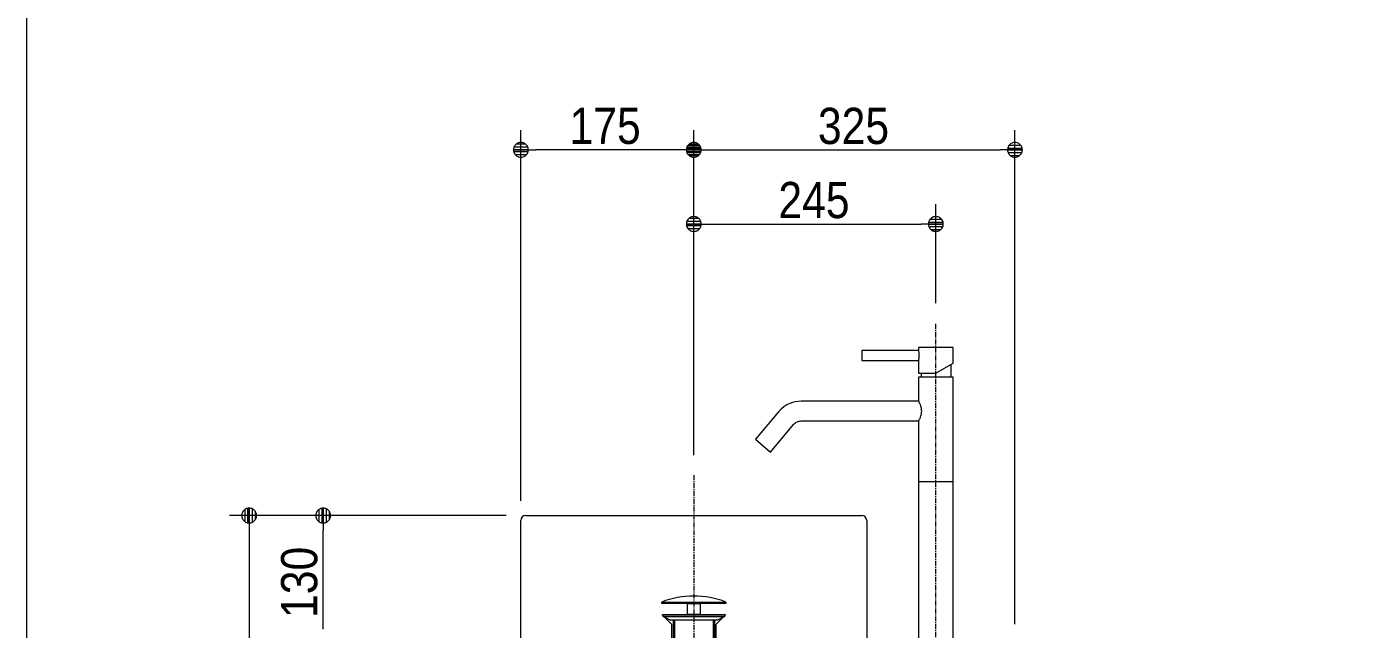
# Model space of a CAD drawing. Units: millimetres, scale not verified. Extents: x -3962 to 3962, y -3045 to 3045.
# Drawn here: x -3688 to -2331, y 705 to 1315 of the extents above; entities that cross this region are included whole.
import ezdxf
from ezdxf.enums import TextEntityAlignment as Align

# ---------------------------------------------------------------- set-up
doc = ezdxf.new("R2010")
doc.units = ezdxf.units.MM
doc.header["$LTSCALE"] = 20
doc.linetypes.add('CHAIN1', pattern=[8, 5, -1, 1, -1])
doc.linetypes.add('DASHED1', pattern=[1.8, 1.2, -0.6])
for name, color, linetype, lineweight in [('0-0_1図面枠', 7, 'Continuous', 9), ('0-2_4給排水', 7, 'Continuous', 9), ('0-3_2寸法-1', 7, 'Continuous', 9), ('0-4_0', 7, 'Continuous', 9), ('0-7_5ボウル・キャビネット', 7, 'Continuous', 9)]:
    doc.layers.add(name, color=color, linetype=linetype, lineweight=lineweight)
doc.styles.add('ＭＳ Ｐゴシック', font='')
doc.styles.get('ＭＳ Ｐゴシック').set_extended_font_data('MS PGothic')

# ---------------------------------------------------------------- blocks, each defined once
blk = doc.blocks.new('グループ-4')
at = {"layer": '0-0_1図面枠'}
blk.add_lwpolyline([(-38000, 55400), (38000, 55400), (38000, -55400), (-38000, -55400)], close=True, dxfattribs=at)
blk = doc.blocks.new('図面枠')
at = {"layer": '0-0_1図面枠'}
blk.add_blockref('グループ-4', (0, 0), dxfattribs=at)
blk = doc.blocks.new('グループ-7')
at = {"layer": '0-2_4給排水', "linetype": 'CHAIN1'}
blk.add_line((-24500, 17220), (-24500, -1100), dxfattribs=at)
at = {"layer": '0-2_4給排水'}
for p, q in [((-24920, 14280), (-24920, 13800)), ((-24890, 14280), (-24890, 13800)), ((-24110, 14280), (-24110, 13800)), ((-24080, 14280), (-24080, 13800))]:
    blk.add_line(p, q, dxfattribs=at)
for points in [[(-25150, 14650), (-23850, 14650), (-23850, 14620), (-25150, 14620)], [(-25120, 14400), (-23880, 14400), (-23880, 14360), (-25120, 14360)], [(-24630, 14620), (-24370, 14620), (-24370, 14400), (-24630, 14400)], [(-24981.3, 14280), (-25120, 14360), (-23880, 14360), (-24020.2, 14280)]]:
    blk.add_lwpolyline(points, close=True, dxfattribs=at)
blk.add_arc((-24500, 12949.6), 1820.4, 69.08018, 110.91982, dxfattribs=at)
blk = doc.blocks.new('_Dot')
at = {"layer": '0-4_0'}
for p, q in [((-10, 0), (-20, 0)), ((9.78, 2), (-9.78, 2)), ((7.99, 6), (-7.99, 6)), ((9.16, -3.98), (-9.16, -3.98)), ((6, -7.98), (-6, -7.98))]:
    blk.add_line(p, q, dxfattribs=at)
for points in [[(10, 0), (9.92, 1.25), (9.69, 2.49), (9.3, 3.68), (8.76, 4.82), (8.09, 5.88), (7.29, 6.85), (6.37, 7.71), (5.36, 8.44), (4.26, 9.05), (3.09, 9.51), (1.87, 9.82), (0.63, 9.98), (-0.63, 9.98), (-1.87, 9.82), (-3.09, 9.51), (-4.26, 9.05), (-5.36, 8.44), (-6.37, 7.71), (-7.29, 6.85), (-8.09, 5.88), (-8.76, 4.82), (-9.3, 3.68), (-9.69, 2.49), (-9.92, 1.25), (-10, 0), (0, 0)], [(-10, 0), (-9.92, -1.25), (-9.69, -2.49), (-9.3, -3.68), (-8.76, -4.82), (-8.09, -5.88), (-7.29, -6.85), (-6.37, -7.71), (-5.36, -8.44), (-4.26, -9.05), (-3.09, -9.51), (-1.87, -9.82), (-0.63, -9.98), (0.63, -9.98), (1.87, -9.82), (3.09, -9.51), (4.26, -9.05), (5.36, -8.44), (6.37, -7.71), (7.29, -6.85), (8.09, -5.88), (8.76, -4.82), (9.3, -3.68), (9.69, -2.49), (9.92, -1.25), (10, 0), (0, 0)]]:
    blk.add_lwpolyline(points, close=True, dxfattribs=at)
blk = doc.blocks.new('グループ-12')
at = {"layer": '0-2_4給排水', "linetype": 'CHAIN1'}
blk.add_line((-19600, 13300), (-19600, 20300), dxfattribs=at)
at = {"layer": '0-2_4給排水'}
for p, q in [((-19900, 19280), (-19900, 19200)), ((-19300, 19453.2), (-19300, 19200)), ((-19250, 17080), (-19950, 17080))]:
    blk.add_line(p, q, dxfattribs=at)
blk.add_lwpolyline([(-21100, 19740), (-21100, 19540), (-19950, 19540), (-19950, 19280), (-19600, 19280), (-19250.1, 19482), (-19250, 19800), (-19950, 19800), (-19950, 19740)], close=True, dxfattribs=at)
for points in [[(-19950, 19540), (-19949.9, 19540.5), (-19949.5, 19541.9), (-19948.8, 19544.2), (-19948, 19547.4), (-19946.9, 19551.5), (-19945.7, 19556.4), (-19944.3, 19562.1), (-19942.9, 19568.6), (-19941.5, 19575.8), (-19940.1, 19583.6), (-19938.8, 19592), (-19937.7, 19600.9), (-19936.7, 19610.3), (-19936, 19620), (-19935.6, 19629.9), (-19935.4, 19640), (-19935.5, 19649.7), (-19936, 19659.3), (-19936.6, 19668.7), (-19937.5, 19677.8), (-19938.6, 19686.6), (-19939.9, 19694.9), (-19941.2, 19702.8), (-19942.7, 19710.1), (-19944.1, 19716.7), (-19945.4, 19722.6), (-19946.7, 19727.8), (-19947.8, 19732.1), (-19948.7, 19735.5), (-19949.4, 19738), (-19949.9, 19739.5), (-19950, 19740)], [(-19250, 13880), (-19250, 19200), (-19950, 19200), (-19950, 18714.3), (-22326.1, 18714.3), (-22385.2, 18711.4), (-22443.8, 18702.6), (-22501.2, 18688.2), (-22556.9, 18668.1), (-22619.3, 18637.8), (-22677.8, 18600.4), (-22733.2, 18555), (-22784, 18502), (-22785.7, 18500), (-23253.2, 17942.8), (-22946.8, 17685.7), (-22479.3, 18242.8), (-22462.9, 18260.2), (-22444.5, 18275.4), (-22424.5, 18288.4), (-22403, 18298.9), (-22384.5, 18305.6), (-22365.3, 18310.4), (-22345.8, 18313.3), (-22326.1, 18314.3), (-19950, 18314.3), (-19950, 13880)], [(-19950, 18314.3), (-19949.4, 18315.3), (-19947.8, 18318.2), (-19945.1, 18323.1), (-19941.4, 18329.7), (-19937, 18338.1), (-19931.9, 18348.1), (-19926.3, 18359.5), (-19920.4, 18372.4), (-19914.3, 18386.5), (-19908.4, 18401.9), (-19902.8, 18418.4), (-19897.7, 18435.9), (-19893.4, 18454.4), (-19890.1, 18473.6), (-19888, 18493.4), (-19887.2, 18513.4), (-19887.9, 18533.4), (-19889.8, 18553.2), (-19893, 18572.4), (-19897.2, 18590.8), (-19902.2, 18608.3), (-19907.8, 18624.8), (-19913.7, 18640.3), (-19919.7, 18654.6), (-19925.6, 18667.6), (-19931.2, 18679.3), (-19936.5, 18689.5), (-19941, 18698.2), (-19944.8, 18705.1), (-19947.7, 18710.1), (-19949.4, 18713.2), (-19950, 18714.3)]]:
    blk.add_lwpolyline(points, dxfattribs=at)

msp = doc.modelspace()

# ---------------------------------------------------------------- linework, layer by layer
at = {"layer": '0-3_2寸法-1'}
for p, q in [((-3187.5, 835), (-3187.5, 1210)), ((-3012.5, 1135), (-3012.5, 1210)), ((-3012.5, 1135), (-3012.5, 1210)), ((-2687.5, 710), (-2687.5, 1210)), ((-3027.51, 1190), (-3172.49, 1190)), ((-2997.49, 1190), (-2702.51, 1190)), ((-3012.5, 881), (-3012.5, 1135)), ((-2767.5, 1035), (-2767.5, 1135)), ((-2997.49, 1115), (-2782.51, 1115)), ((-3407.5, 820), (-3482.5, 820)), ((-3202.5, 820), (-3407.5, 820)), ((-3462.5, 804.99), (-3462.5, 15.01)), ((-3387.5, 705.01), (-3387.5, 804.99))]:
    msp.add_line(p, q, dxfattribs=at)
at = {"layer": '0-7_5ボウル・キャビネット'}
msp.add_line((-3182.5, 820), (-2842.5, 820), dxfattribs=at)
msp.add_lwpolyline([(-2837.5, 815), (-2837.5, 690), (-3187.5, 690), (-3187.5, 815)], dxfattribs=at)
at = {"layer": '0-7_5ボウル・キャビネット', "linetype": 'DASHED1'}
msp.add_lwpolyline([(-3045, 720), (-3035, 710), (-3035, 690), (-2990, 690), (-2990, 710), (-2980, 720)], dxfattribs=at)
at = {"layer": '0-7_5ボウル・キャビネット'}
for centre, start, end in [((-3182.5, 815), 90, 180), ((-2842.5, 815), 0, 90)]:
    msp.add_arc(centre, 5, start, end, dxfattribs=at)

# ---------------------------------------------------------------- block references
at = {"layer": '0-0_1図面枠', "xscale": 0.05, "yscale": 0.05}
msp.add_blockref('図面枠', (-1787.5, 0), dxfattribs=at)
at = {"layer": '0-2_4給排水', "xscale": 0.05, "yscale": 0.05}
for name in ['グループ-12', 'グループ-7']:
    msp.add_blockref(name, (-1787.5, 0), dxfattribs=at)
at = {"layer": '0-3_2寸法-1', "xscale": 0.7503418, "yscale": 0.7503418}
for p, rotation in [((-3187.5, 1190), 180), ((-3012.5, 1190), 180), ((-3012.5, 1115), 180), ((-3462.5, 820), 90), ((-3387.5, 820), 90)]:
    msp.add_blockref('_Dot', p, dxfattribs=dict(at, rotation=rotation))
for p in [(-3012.5, 1190), (-2687.5, 1190), (-2767.5, 1115)]:
    msp.add_blockref('_Dot', p, dxfattribs=at)

# ---------------------------------------------------------------- texts
at = {"layer": '0-3_2寸法-1', "style": 'ＭＳ Ｐゴシック', "width": 0.9}
for s, p in [('175', (-3138.22, 1185.04)), ('325', (-2886.89, 1184.94)), ('245', (-2926.89, 1109.94))]:
    msp.add_text(s, height=36.66, dxfattribs=at).set_placement(p, align=Align.BOTTOM_LEFT)
msp.add_text('130', height=36.66, rotation=90, dxfattribs=at).set_placement((-3382.54, 716.39), align=Align.BOTTOM_LEFT)

doc.saveas('drawing.dxf')
